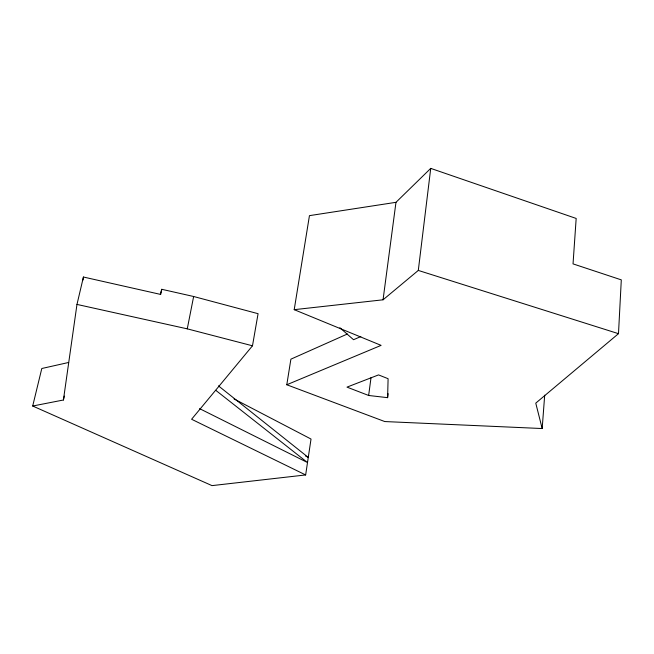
<?xml version="1.0" encoding="UTF-8"?>
<svg xmlns="http://www.w3.org/2000/svg" width="654" height="654" viewBox="0 0 654 654"><rect width="100%" height="100%" fill="white"/><g stroke="black" fill="none" stroke-linecap="round" stroke-linejoin="round"><path stroke-width="0.98" d="M387.609 397.665L388.1 378.699L378.543 374.906L346.988 387.127L368.643 395.474L387.609 397.665L388.116 393.692M286.787 384.756L384.773 421.552L542.174 428.542L535.765 403.134L618.488 333.671L621.3 279.871L573.035 263.881L576.174 218.444L430.733 168.38L395.972 202.323L309.448 215.64L294.21 309.669L381.11 345.369L286.787 384.756L290.899 359.16L347.405 333.99M542.174 428.542L544.692 395.188M294.21 309.669L383.048 299.802L418.298 270.429L430.733 168.38M368.643 395.474L371.022 377.628M383.048 299.802L395.972 202.323M68.662 362.463L41.799 368.504L32.7 406.02L63.413 400.003L76.976 304.421L83.434 277.026L160.704 294.439L161.767 289.297L193.641 296.499L258.077 313.691L252.485 345.794L191.597 419.255L305.647 474.943L311.026 439.047L234.042 398.932M82.993 280.043L83.434 277.026M252.485 345.794L187.265 328.848L193.641 296.499M63.413 400.003L64.329 396.079M160.328 294.177L161.767 289.297M360.828 336.548L353.544 339.72L339.876 327.719M305.647 474.943L212.002 485.62L32.7 406.02M76.976 304.421L187.265 328.848M418.298 270.429L618.488 333.671M199.568 408.619L307.511 462.541L215.812 390.348M305.541 456.026L308.279 457.408L218.461 385.885"/></g></svg>
